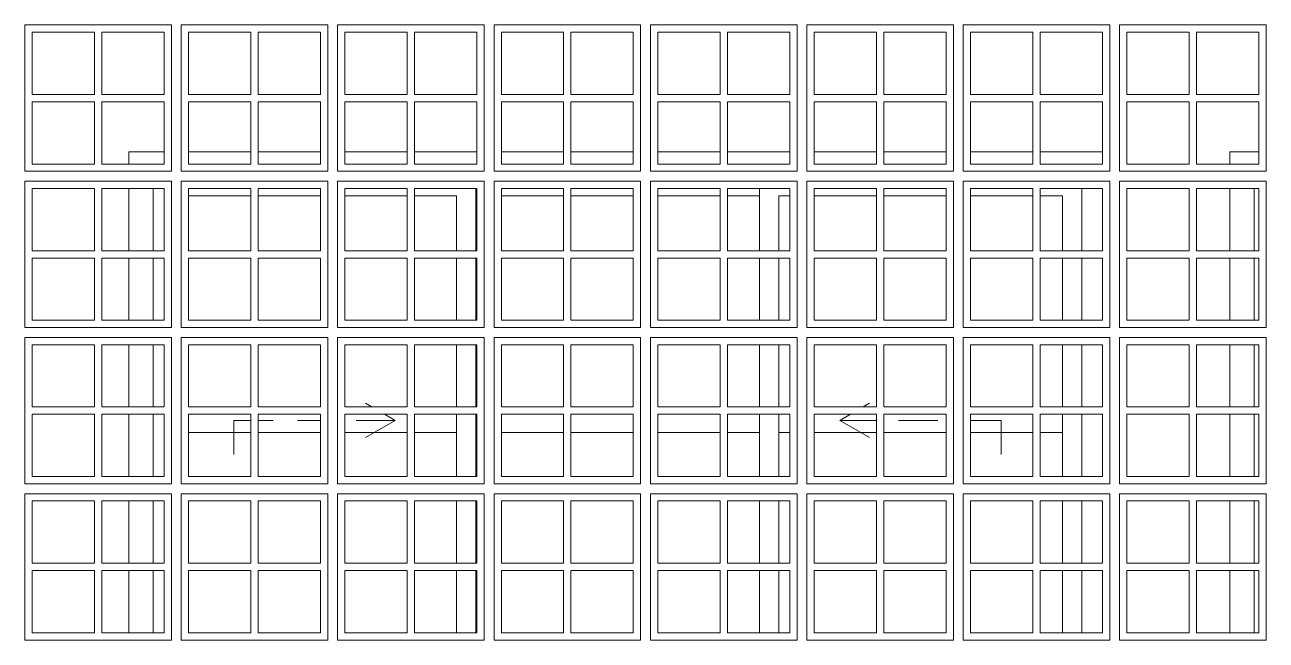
# Model space of a CAD drawing. Header units: metres. Extents: x -77 to 95, y 0 to 9.
# Drawn here: x -66.174 to -63.634, y 1.3 to 2.56 of the extents above; entities that cross this region are included whole.
import ezdxf

# ---------------------------------------------------------------- set-up
doc = ezdxf.new("R2010")
doc.units = ezdxf.units.M
doc.header["$MEASUREMENT"] = 0
doc.layers.add('Janelas Archicad_Caneta_No__241', color=7, linetype='Continuous', lineweight=13)
doc.layers.add('Janelas Archicad_Caneta_No__43', color=44, linetype='Continuous', lineweight=0)
doc.layers.add('Janelas Archicad_Caneta_No__9', color=7, linetype='Continuous', lineweight=5, true_color=0x020202)
doc.layers.add('Janelas Archicad_Caneta_No__97', color=7, linetype='Continuous', lineweight=5, true_color=0x6b6b6b)

msp = doc.modelspace()

# ---------------------------------------------------------------- linework, layer by layer
at = {"layer": 'Janelas Archicad_Caneta_No__241', "color": 7, "linetype": 'Continuous', "lineweight": 13}
for p, q in [((-65.9611, 2.275), (-65.9611, 2.3)), ((-65.9611, 2.3), (-65.889, 2.3)), ((-65.839, 2.3), (-65.7115, 2.3)), ((-65.6965, 2.3), (-65.569, 2.3)), ((-65.519, 2.3), (-65.3915, 2.3)), ((-65.3765, 2.3), (-65.249, 2.3)), ((-65.199, 2.3), (-65.0715, 2.3)), ((-65.0565, 2.3), (-64.929, 2.3)), ((-64.879, 2.3), (-64.7515, 2.3)), ((-64.7365, 2.3), (-64.609, 2.3)), ((-64.559, 2.3), (-64.4315, 2.3)), ((-64.4165, 2.3), (-64.289, 2.3)), ((-64.239, 2.3), (-64.1115, 2.3)), ((-64.0965, 2.3), (-63.969, 2.3)), ((-63.7085, 2.3), (-63.649, 2.3)), ((-63.7085, 2.275), (-63.7085, 2.3)), ((-65.9611, 2.0975), (-65.9611, 2.225)), ((-63.7085, 2.0975), (-63.7085, 2.225)), ((-65.9611, 1.955), (-65.9611, 2.0825)), ((-63.7085, 1.955), (-63.7085, 2.0825)), ((-63.7085, 1.7775), (-63.7085, 1.905)), ((-65.9611, 1.7775), (-65.9611, 1.905)), ((-65.9611, 1.635), (-65.9611, 1.7625)), ((-63.7085, 1.635), (-63.7085, 1.7625)), ((-65.9611, 1.4575), (-65.9611, 1.585)), ((-63.7085, 1.4575), (-63.7085, 1.585)), ((-65.9611, 1.315), (-65.9611, 1.4425)), ((-63.7085, 1.315), (-63.7085, 1.4425))]:
    msp.add_line(p, q, dxfattribs=at)
at = {"layer": 'Janelas Archicad_Caneta_No__43', "color": 44, "linetype": 'Continuous', "lineweight": 0}
for p, q in [((-65.874, 2.56), (-66.174, 2.56)), ((-66.174, 2.56), (-66.174, 2.26)), ((-66.159, 2.4175), (-66.159, 2.545)), ((-66.159, 2.545), (-66.0315, 2.545)), ((-66.0315, 2.545), (-66.0315, 2.4175)), ((-66.0165, 2.4175), (-66.0165, 2.545)), ((-66.0165, 2.545), (-65.889, 2.545)), ((-65.889, 2.545), (-65.889, 2.4175)), ((-65.874, 2.26), (-65.874, 2.56)), ((-65.554, 2.56), (-65.854, 2.56)), ((-65.854, 2.56), (-65.854, 2.26)), ((-65.839, 2.4175), (-65.839, 2.545)), ((-65.839, 2.545), (-65.7115, 2.545)), ((-65.7115, 2.545), (-65.7115, 2.4175)), ((-65.6965, 2.4175), (-65.6965, 2.545)), ((-65.6965, 2.545), (-65.569, 2.545)), ((-65.569, 2.545), (-65.569, 2.4175)), ((-65.554, 2.26), (-65.554, 2.56)), ((-65.234, 2.56), (-65.534, 2.56)), ((-65.534, 2.56), (-65.534, 2.26)), ((-65.519, 2.4175), (-65.519, 2.545)), ((-65.519, 2.545), (-65.3915, 2.545)), ((-65.3915, 2.545), (-65.3915, 2.4175)), ((-65.3765, 2.4175), (-65.3765, 2.545)), ((-65.3765, 2.545), (-65.249, 2.545)), ((-65.249, 2.545), (-65.249, 2.4175)), ((-65.234, 2.26), (-65.234, 2.56)), ((-64.914, 2.56), (-65.214, 2.56)), ((-65.214, 2.56), (-65.214, 2.26)), ((-65.199, 2.4175), (-65.199, 2.545)), ((-65.199, 2.545), (-65.0715, 2.545)), ((-65.0715, 2.545), (-65.0715, 2.4175)), ((-65.0565, 2.4175), (-65.0565, 2.545)), ((-65.0565, 2.545), (-64.929, 2.545)), ((-64.929, 2.545), (-64.929, 2.4175)), ((-64.914, 2.26), (-64.914, 2.56)), ((-64.594, 2.56), (-64.894, 2.56)), ((-64.894, 2.56), (-64.894, 2.26)), ((-64.879, 2.4175), (-64.879, 2.545)), ((-64.879, 2.545), (-64.7515, 2.545)), ((-64.7515, 2.545), (-64.7515, 2.4175)), ((-64.7365, 2.4175), (-64.7365, 2.545)), ((-64.7365, 2.545), (-64.609, 2.545)), ((-64.609, 2.545), (-64.609, 2.4175)), ((-64.594, 2.26), (-64.594, 2.56)), ((-64.274, 2.56), (-64.574, 2.56)), ((-64.574, 2.56), (-64.574, 2.26)), ((-64.559, 2.4175), (-64.559, 2.545)), ((-64.559, 2.545), (-64.4315, 2.545)), ((-64.4315, 2.545), (-64.4315, 2.4175)), ((-64.4165, 2.4175), (-64.4165, 2.545)), ((-64.4165, 2.545), (-64.289, 2.545)), ((-64.289, 2.545), (-64.289, 2.4175)), ((-64.274, 2.26), (-64.274, 2.56)), ((-63.954, 2.56), (-64.254, 2.56)), ((-64.254, 2.56), (-64.254, 2.26)), ((-64.239, 2.4175), (-64.239, 2.545)), ((-64.239, 2.545), (-64.1115, 2.545)), ((-64.1115, 2.545), (-64.1115, 2.4175)), ((-64.0965, 2.4175), (-64.0965, 2.545)), ((-64.0965, 2.545), (-63.969, 2.545)), ((-63.969, 2.545), (-63.969, 2.4175)), ((-63.954, 2.26), (-63.954, 2.56)), ((-63.634, 2.56), (-63.934, 2.56)), ((-63.934, 2.56), (-63.934, 2.26)), ((-63.919, 2.4175), (-63.919, 2.545)), ((-63.919, 2.545), (-63.7915, 2.545)), ((-63.7915, 2.545), (-63.7915, 2.4175)), ((-63.7765, 2.4175), (-63.7765, 2.545)), ((-63.7765, 2.545), (-63.649, 2.545)), ((-63.649, 2.545), (-63.649, 2.4175)), ((-63.634, 2.26), (-63.634, 2.56)), ((-66.0315, 2.4175), (-66.159, 2.4175)), ((-65.889, 2.4175), (-66.0165, 2.4175)), ((-65.7115, 2.4175), (-65.839, 2.4175)), ((-65.569, 2.4175), (-65.6965, 2.4175)), ((-65.3915, 2.4175), (-65.519, 2.4175)), ((-65.249, 2.4175), (-65.3765, 2.4175)), ((-65.0715, 2.4175), (-65.199, 2.4175)), ((-64.929, 2.4175), (-65.0565, 2.4175)), ((-64.7515, 2.4175), (-64.879, 2.4175)), ((-64.609, 2.4175), (-64.7365, 2.4175)), ((-64.4315, 2.4175), (-64.559, 2.4175)), ((-64.289, 2.4175), (-64.4165, 2.4175)), ((-64.1115, 2.4175), (-64.239, 2.4175)), ((-63.969, 2.4175), (-64.0965, 2.4175)), ((-63.7915, 2.4175), (-63.919, 2.4175)), ((-63.649, 2.4175), (-63.7765, 2.4175)), ((-66.159, 2.275), (-66.159, 2.4025)), ((-66.159, 2.4025), (-66.0315, 2.4025)), ((-66.0315, 2.4025), (-66.0315, 2.275)), ((-66.0165, 2.275), (-66.0165, 2.4025)), ((-66.0165, 2.4025), (-65.889, 2.4025)), ((-65.889, 2.4025), (-65.889, 2.275)), ((-65.839, 2.275), (-65.839, 2.4025)), ((-65.839, 2.4025), (-65.7115, 2.4025)), ((-65.7115, 2.4025), (-65.7115, 2.275)), ((-65.6965, 2.275), (-65.6965, 2.4025)), ((-65.6965, 2.4025), (-65.569, 2.4025)), ((-65.569, 2.4025), (-65.569, 2.275)), ((-65.519, 2.275), (-65.519, 2.4025)), ((-65.519, 2.4025), (-65.3915, 2.4025)), ((-65.3915, 2.4025), (-65.3915, 2.275)), ((-65.3765, 2.275), (-65.3765, 2.4025)), ((-65.3765, 2.4025), (-65.249, 2.4025)), ((-65.249, 2.4025), (-65.249, 2.275)), ((-65.199, 2.275), (-65.199, 2.4025)), ((-65.199, 2.4025), (-65.0715, 2.4025)), ((-65.0715, 2.4025), (-65.0715, 2.275)), ((-65.0565, 2.275), (-65.0565, 2.4025)), ((-65.0565, 2.4025), (-64.929, 2.4025)), ((-64.929, 2.4025), (-64.929, 2.275)), ((-64.879, 2.275), (-64.879, 2.4025)), ((-64.879, 2.4025), (-64.7515, 2.4025)), ((-64.7515, 2.4025), (-64.7515, 2.275)), ((-64.7365, 2.275), (-64.7365, 2.4025)), ((-64.7365, 2.4025), (-64.609, 2.4025)), ((-64.609, 2.4025), (-64.609, 2.275)), ((-64.559, 2.275), (-64.559, 2.4025)), ((-64.559, 2.4025), (-64.4315, 2.4025)), ((-64.4315, 2.4025), (-64.4315, 2.275)), ((-64.4165, 2.275), (-64.4165, 2.4025)), ((-64.4165, 2.4025), (-64.289, 2.4025)), ((-64.289, 2.4025), (-64.289, 2.275)), ((-64.239, 2.275), (-64.239, 2.4025)), ((-64.239, 2.4025), (-64.1115, 2.4025)), ((-64.1115, 2.4025), (-64.1115, 2.275)), ((-64.0965, 2.275), (-64.0965, 2.4025)), ((-64.0965, 2.4025), (-63.969, 2.4025)), ((-63.969, 2.4025), (-63.969, 2.275)), ((-63.919, 2.275), (-63.919, 2.4025)), ((-63.919, 2.4025), (-63.7915, 2.4025)), ((-63.7915, 2.4025), (-63.7915, 2.275)), ((-63.7765, 2.275), (-63.7765, 2.4025)), ((-63.7765, 2.4025), (-63.649, 2.4025)), ((-63.649, 2.4025), (-63.649, 2.275)), ((-66.0315, 2.275), (-66.159, 2.275)), ((-65.889, 2.275), (-66.0165, 2.275)), ((-65.7115, 2.275), (-65.839, 2.275)), ((-65.569, 2.275), (-65.6965, 2.275)), ((-65.3915, 2.275), (-65.519, 2.275)), ((-65.249, 2.275), (-65.3765, 2.275)), ((-65.0715, 2.275), (-65.199, 2.275)), ((-64.929, 2.275), (-65.0565, 2.275)), ((-64.7515, 2.275), (-64.879, 2.275)), ((-64.609, 2.275), (-64.7365, 2.275)), ((-64.4315, 2.275), (-64.559, 2.275)), ((-64.289, 2.275), (-64.4165, 2.275)), ((-64.1115, 2.275), (-64.239, 2.275)), ((-63.969, 2.275), (-64.0965, 2.275)), ((-63.7915, 2.275), (-63.919, 2.275)), ((-63.649, 2.275), (-63.7765, 2.275)), ((-66.174, 2.26), (-65.874, 2.26)), ((-65.874, 2.24), (-66.174, 2.24)), ((-66.174, 2.24), (-66.174, 1.94)), ((-65.874, 1.94), (-65.874, 2.24)), ((-65.854, 2.26), (-65.554, 2.26)), ((-65.554, 2.24), (-65.854, 2.24)), ((-65.854, 2.24), (-65.854, 1.94)), ((-65.554, 1.94), (-65.554, 2.24)), ((-65.534, 2.26), (-65.234, 2.26)), ((-65.234, 2.24), (-65.534, 2.24)), ((-65.534, 2.24), (-65.534, 1.94)), ((-65.234, 1.94), (-65.234, 2.24)), ((-65.214, 2.26), (-64.914, 2.26)), ((-64.914, 2.24), (-65.214, 2.24)), ((-65.214, 2.24), (-65.214, 1.94)), ((-64.914, 1.94), (-64.914, 2.24)), ((-64.894, 2.26), (-64.594, 2.26)), ((-64.594, 2.24), (-64.894, 2.24)), ((-64.894, 2.24), (-64.894, 1.94)), ((-64.594, 1.94), (-64.594, 2.24)), ((-64.574, 2.26), (-64.274, 2.26)), ((-64.274, 2.24), (-64.574, 2.24)), ((-64.574, 2.24), (-64.574, 1.94)), ((-64.274, 1.94), (-64.274, 2.24)), ((-64.254, 2.26), (-63.954, 2.26)), ((-63.954, 2.24), (-64.254, 2.24)), ((-64.254, 2.24), (-64.254, 1.94)), ((-63.954, 1.94), (-63.954, 2.24)), ((-63.934, 2.26), (-63.634, 2.26)), ((-63.634, 2.24), (-63.934, 2.24)), ((-63.934, 2.24), (-63.934, 1.94)), ((-63.634, 1.94), (-63.634, 2.24)), ((-66.159, 2.0975), (-66.159, 2.225)), ((-66.159, 2.225), (-66.0315, 2.225)), ((-66.0315, 2.225), (-66.0315, 2.0975)), ((-66.0165, 2.0975), (-66.0165, 2.225)), ((-66.0165, 2.225), (-65.889, 2.225)), ((-65.889, 2.225), (-65.889, 2.0975)), ((-65.839, 2.0975), (-65.839, 2.225)), ((-65.839, 2.225), (-65.7115, 2.225)), ((-65.7115, 2.225), (-65.7115, 2.0975)), ((-65.6965, 2.0975), (-65.6965, 2.225)), ((-65.6965, 2.225), (-65.569, 2.225)), ((-65.569, 2.225), (-65.569, 2.0975)), ((-65.519, 2.0975), (-65.519, 2.225)), ((-65.519, 2.225), (-65.3915, 2.225)), ((-65.3915, 2.225), (-65.3915, 2.0975)), ((-65.3765, 2.0975), (-65.3765, 2.225)), ((-65.3765, 2.225), (-65.249, 2.225)), ((-65.249, 2.225), (-65.249, 2.0975)), ((-65.199, 2.0975), (-65.199, 2.225)), ((-65.199, 2.225), (-65.0715, 2.225)), ((-65.0715, 2.225), (-65.0715, 2.0975)), ((-65.0565, 2.0975), (-65.0565, 2.225)), ((-65.0565, 2.225), (-64.929, 2.225)), ((-64.929, 2.225), (-64.929, 2.0975)), ((-64.879, 2.0975), (-64.879, 2.225)), ((-64.879, 2.225), (-64.7515, 2.225)), ((-64.7515, 2.225), (-64.7515, 2.0975)), ((-64.7365, 2.0975), (-64.7365, 2.225)), ((-64.7365, 2.225), (-64.609, 2.225)), ((-64.609, 2.225), (-64.609, 2.0975)), ((-64.559, 2.0975), (-64.559, 2.225)), ((-64.559, 2.225), (-64.4315, 2.225)), ((-64.4315, 2.225), (-64.4315, 2.0975)), ((-64.4165, 2.0975), (-64.4165, 2.225)), ((-64.4165, 2.225), (-64.289, 2.225)), ((-64.289, 2.225), (-64.289, 2.0975)), ((-64.239, 2.0975), (-64.239, 2.225)), ((-64.239, 2.225), (-64.1115, 2.225)), ((-64.1115, 2.225), (-64.1115, 2.0975)), ((-64.0965, 2.0975), (-64.0965, 2.225)), ((-64.0965, 2.225), (-63.969, 2.225)), ((-63.969, 2.225), (-63.969, 2.0975)), ((-63.919, 2.0975), (-63.919, 2.225)), ((-63.919, 2.225), (-63.7915, 2.225)), ((-63.7915, 2.225), (-63.7915, 2.0975)), ((-63.7765, 2.0975), (-63.7765, 2.225)), ((-63.7765, 2.225), (-63.649, 2.225)), ((-63.649, 2.225), (-63.649, 2.0975)), ((-66.0315, 2.0975), (-66.159, 2.0975)), ((-65.889, 2.0975), (-66.0165, 2.0975)), ((-65.7115, 2.0975), (-65.839, 2.0975)), ((-65.569, 2.0975), (-65.6965, 2.0975)), ((-65.3915, 2.0975), (-65.519, 2.0975)), ((-65.249, 2.0975), (-65.3765, 2.0975)), ((-65.0715, 2.0975), (-65.199, 2.0975)), ((-64.929, 2.0975), (-65.0565, 2.0975)), ((-64.7515, 2.0975), (-64.879, 2.0975)), ((-64.609, 2.0975), (-64.7365, 2.0975)), ((-64.4315, 2.0975), (-64.559, 2.0975)), ((-64.289, 2.0975), (-64.4165, 2.0975)), ((-64.1115, 2.0975), (-64.239, 2.0975)), ((-63.969, 2.0975), (-64.0965, 2.0975)), ((-63.7915, 2.0975), (-63.919, 2.0975)), ((-63.649, 2.0975), (-63.7765, 2.0975)), ((-66.159, 1.955), (-66.159, 2.0825)), ((-66.159, 2.0825), (-66.0315, 2.0825)), ((-66.0315, 2.0825), (-66.0315, 1.955)), ((-66.0165, 1.955), (-66.0165, 2.0825)), ((-66.0165, 2.0825), (-65.889, 2.0825)), ((-65.889, 2.0825), (-65.889, 1.955)), ((-65.839, 1.955), (-65.839, 2.0825)), ((-65.839, 2.0825), (-65.7115, 2.0825)), ((-65.7115, 2.0825), (-65.7115, 1.955)), ((-65.6965, 1.955), (-65.6965, 2.0825)), ((-65.6965, 2.0825), (-65.569, 2.0825)), ((-65.569, 2.0825), (-65.569, 1.955)), ((-65.519, 1.955), (-65.519, 2.0825)), ((-65.519, 2.0825), (-65.3915, 2.0825)), ((-65.3915, 2.0825), (-65.3915, 1.955)), ((-65.3765, 1.955), (-65.3765, 2.0825)), ((-65.3765, 2.0825), (-65.249, 2.0825)), ((-65.249, 2.0825), (-65.249, 1.955)), ((-65.199, 1.955), (-65.199, 2.0825)), ((-65.199, 2.0825), (-65.0715, 2.0825)), ((-65.0715, 2.0825), (-65.0715, 1.955)), ((-65.0565, 1.955), (-65.0565, 2.0825)), ((-65.0565, 2.0825), (-64.929, 2.0825)), ((-64.929, 2.0825), (-64.929, 1.955)), ((-64.879, 1.955), (-64.879, 2.0825)), ((-64.879, 2.0825), (-64.7515, 2.0825)), ((-64.7515, 2.0825), (-64.7515, 1.955)), ((-64.7365, 1.955), (-64.7365, 2.0825)), ((-64.7365, 2.0825), (-64.609, 2.0825)), ((-64.609, 2.0825), (-64.609, 1.955)), ((-64.559, 1.955), (-64.559, 2.0825)), ((-64.559, 2.0825), (-64.4315, 2.0825)), ((-64.4315, 2.0825), (-64.4315, 1.955)), ((-64.4165, 1.955), (-64.4165, 2.0825)), ((-64.4165, 2.0825), (-64.289, 2.0825)), ((-64.289, 2.0825), (-64.289, 1.955)), ((-64.239, 1.955), (-64.239, 2.0825)), ((-64.239, 2.0825), (-64.1115, 2.0825)), ((-64.1115, 2.0825), (-64.1115, 1.955)), ((-64.0965, 1.955), (-64.0965, 2.0825)), ((-64.0965, 2.0825), (-63.969, 2.0825)), ((-63.969, 2.0825), (-63.969, 1.955)), ((-63.919, 1.955), (-63.919, 2.0825)), ((-63.919, 2.0825), (-63.7915, 2.0825)), ((-63.7915, 2.0825), (-63.7915, 1.955)), ((-63.7765, 1.955), (-63.7765, 2.0825)), ((-63.7765, 2.0825), (-63.649, 2.0825)), ((-63.649, 2.0825), (-63.649, 1.955)), ((-66.174, 1.94), (-65.874, 1.94)), ((-66.0315, 1.955), (-66.159, 1.955)), ((-65.889, 1.955), (-66.0165, 1.955)), ((-65.854, 1.94), (-65.554, 1.94)), ((-65.7115, 1.955), (-65.839, 1.955)), ((-65.569, 1.955), (-65.6965, 1.955)), ((-65.534, 1.94), (-65.234, 1.94)), ((-65.3915, 1.955), (-65.519, 1.955)), ((-65.249, 1.955), (-65.3765, 1.955)), ((-65.214, 1.94), (-64.914, 1.94)), ((-65.0715, 1.955), (-65.199, 1.955)), ((-64.929, 1.955), (-65.0565, 1.955)), ((-64.894, 1.94), (-64.594, 1.94)), ((-64.7515, 1.955), (-64.879, 1.955)), ((-64.609, 1.955), (-64.7365, 1.955)), ((-64.574, 1.94), (-64.274, 1.94)), ((-64.4315, 1.955), (-64.559, 1.955)), ((-64.289, 1.955), (-64.4165, 1.955)), ((-64.254, 1.94), (-63.954, 1.94)), ((-64.1115, 1.955), (-64.239, 1.955)), ((-63.969, 1.955), (-64.0965, 1.955)), ((-63.934, 1.94), (-63.634, 1.94)), ((-63.7915, 1.955), (-63.919, 1.955)), ((-63.649, 1.955), (-63.7765, 1.955)), ((-65.874, 1.92), (-66.174, 1.92)), ((-66.174, 1.92), (-66.174, 1.62)), ((-66.159, 1.7775), (-66.159, 1.905)), ((-66.159, 1.905), (-66.0315, 1.905)), ((-66.0315, 1.905), (-66.0315, 1.7775)), ((-66.0165, 1.7775), (-66.0165, 1.905)), ((-66.0165, 1.905), (-65.889, 1.905)), ((-65.889, 1.905), (-65.889, 1.7775)), ((-65.874, 1.62), (-65.874, 1.92)), ((-65.554, 1.92), (-65.854, 1.92)), ((-65.854, 1.92), (-65.854, 1.62)), ((-65.839, 1.7775), (-65.839, 1.905)), ((-65.839, 1.905), (-65.7115, 1.905)), ((-65.7115, 1.905), (-65.7115, 1.7775)), ((-65.6965, 1.7775), (-65.6965, 1.905)), ((-65.6965, 1.905), (-65.569, 1.905)), ((-65.569, 1.905), (-65.569, 1.7775)), ((-65.554, 1.62), (-65.554, 1.92)), ((-65.234, 1.92), (-65.534, 1.92)), ((-65.534, 1.92), (-65.534, 1.62)), ((-65.519, 1.7775), (-65.519, 1.905)), ((-65.519, 1.905), (-65.3915, 1.905)), ((-65.3915, 1.905), (-65.3915, 1.7775)), ((-65.3765, 1.7775), (-65.3765, 1.905)), ((-65.3765, 1.905), (-65.249, 1.905)), ((-65.249, 1.905), (-65.249, 1.7775)), ((-65.234, 1.62), (-65.234, 1.92)), ((-64.914, 1.92), (-65.214, 1.92)), ((-65.214, 1.92), (-65.214, 1.62)), ((-65.199, 1.7775), (-65.199, 1.905)), ((-65.199, 1.905), (-65.0715, 1.905)), ((-65.0715, 1.905), (-65.0715, 1.7775)), ((-65.0565, 1.7775), (-65.0565, 1.905)), ((-65.0565, 1.905), (-64.929, 1.905)), ((-64.929, 1.905), (-64.929, 1.7775)), ((-64.914, 1.62), (-64.914, 1.92)), ((-64.594, 1.92), (-64.894, 1.92)), ((-64.894, 1.92), (-64.894, 1.62)), ((-64.879, 1.7775), (-64.879, 1.905)), ((-64.879, 1.905), (-64.7515, 1.905)), ((-64.7515, 1.905), (-64.7515, 1.7775)), ((-64.7365, 1.7775), (-64.7365, 1.905)), ((-64.7365, 1.905), (-64.609, 1.905)), ((-64.609, 1.905), (-64.609, 1.7775)), ((-64.594, 1.62), (-64.594, 1.92)), ((-64.274, 1.92), (-64.574, 1.92)), ((-64.574, 1.92), (-64.574, 1.62)), ((-64.559, 1.7775), (-64.559, 1.905)), ((-64.559, 1.905), (-64.4315, 1.905)), ((-64.4315, 1.905), (-64.4315, 1.7775)), ((-64.4165, 1.7775), (-64.4165, 1.905)), ((-64.4165, 1.905), (-64.289, 1.905)), ((-64.289, 1.905), (-64.289, 1.7775)), ((-64.274, 1.62), (-64.274, 1.92)), ((-63.954, 1.92), (-64.254, 1.92)), ((-64.254, 1.92), (-64.254, 1.62)), ((-64.239, 1.7775), (-64.239, 1.905)), ((-64.239, 1.905), (-64.1115, 1.905)), ((-64.1115, 1.905), (-64.1115, 1.7775)), ((-64.0965, 1.7775), (-64.0965, 1.905)), ((-64.0965, 1.905), (-63.969, 1.905)), ((-63.969, 1.905), (-63.969, 1.7775)), ((-63.954, 1.62), (-63.954, 1.92)), ((-63.634, 1.92), (-63.934, 1.92)), ((-63.934, 1.92), (-63.934, 1.62)), ((-63.919, 1.7775), (-63.919, 1.905)), ((-63.919, 1.905), (-63.7915, 1.905)), ((-63.7915, 1.905), (-63.7915, 1.7775)), ((-63.7765, 1.7775), (-63.7765, 1.905)), ((-63.7765, 1.905), (-63.649, 1.905)), ((-63.649, 1.905), (-63.649, 1.7775)), ((-63.634, 1.62), (-63.634, 1.92)), ((-66.0315, 1.7775), (-66.159, 1.7775)), ((-66.159, 1.635), (-66.159, 1.7625)), ((-66.159, 1.7625), (-66.0315, 1.7625)), ((-66.0315, 1.7625), (-66.0315, 1.635)), ((-65.889, 1.7775), (-66.0165, 1.7775)), ((-66.0165, 1.635), (-66.0165, 1.7625)), ((-66.0165, 1.7625), (-65.889, 1.7625)), ((-65.889, 1.7625), (-65.889, 1.635)), ((-65.7115, 1.7775), (-65.839, 1.7775)), ((-65.839, 1.635), (-65.839, 1.7625)), ((-65.839, 1.7625), (-65.7115, 1.7625)), ((-65.7115, 1.7625), (-65.7115, 1.635)), ((-65.569, 1.7775), (-65.6965, 1.7775)), ((-65.6965, 1.635), (-65.6965, 1.7625)), ((-65.6965, 1.7625), (-65.569, 1.7625)), ((-65.569, 1.7625), (-65.569, 1.635)), ((-65.3915, 1.7775), (-65.519, 1.7775)), ((-65.519, 1.635), (-65.519, 1.7625)), ((-65.519, 1.7625), (-65.3915, 1.7625)), ((-65.3915, 1.7625), (-65.3915, 1.635)), ((-65.249, 1.7775), (-65.3765, 1.7775)), ((-65.3765, 1.635), (-65.3765, 1.7625)), ((-65.3765, 1.7625), (-65.249, 1.7625)), ((-65.249, 1.7625), (-65.249, 1.635)), ((-65.0715, 1.7775), (-65.199, 1.7775)), ((-65.199, 1.635), (-65.199, 1.7625)), ((-65.199, 1.7625), (-65.0715, 1.7625)), ((-65.0715, 1.7625), (-65.0715, 1.635)), ((-64.929, 1.7775), (-65.0565, 1.7775)), ((-65.0565, 1.635), (-65.0565, 1.7625)), ((-65.0565, 1.7625), (-64.929, 1.7625)), ((-64.929, 1.7625), (-64.929, 1.635)), ((-64.7515, 1.7775), (-64.879, 1.7775)), ((-64.879, 1.635), (-64.879, 1.7625)), ((-64.879, 1.7625), (-64.7515, 1.7625)), ((-64.7515, 1.7625), (-64.7515, 1.635)), ((-64.609, 1.7775), (-64.7365, 1.7775)), ((-64.7365, 1.635), (-64.7365, 1.7625)), ((-64.7365, 1.7625), (-64.609, 1.7625)), ((-64.609, 1.7625), (-64.609, 1.635)), ((-64.4315, 1.7775), (-64.559, 1.7775)), ((-64.559, 1.635), (-64.559, 1.7625)), ((-64.559, 1.7625), (-64.4315, 1.7625)), ((-64.4315, 1.7625), (-64.4315, 1.635)), ((-64.289, 1.7775), (-64.4165, 1.7775)), ((-64.4165, 1.635), (-64.4165, 1.7625)), ((-64.4165, 1.7625), (-64.289, 1.7625)), ((-64.289, 1.7625), (-64.289, 1.635)), ((-64.1115, 1.7775), (-64.239, 1.7775)), ((-64.239, 1.635), (-64.239, 1.7625)), ((-64.239, 1.7625), (-64.1115, 1.7625)), ((-64.1115, 1.7625), (-64.1115, 1.635)), ((-63.969, 1.7775), (-64.0965, 1.7775)), ((-64.0965, 1.635), (-64.0965, 1.7625)), ((-64.0965, 1.7625), (-63.969, 1.7625)), ((-63.969, 1.7625), (-63.969, 1.635)), ((-63.7915, 1.7775), (-63.919, 1.7775)), ((-63.919, 1.635), (-63.919, 1.7625)), ((-63.919, 1.7625), (-63.7915, 1.7625)), ((-63.7915, 1.7625), (-63.7915, 1.635)), ((-63.649, 1.7775), (-63.7765, 1.7775)), ((-63.7765, 1.635), (-63.7765, 1.7625)), ((-63.7765, 1.7625), (-63.649, 1.7625)), ((-63.649, 1.7625), (-63.649, 1.635)), ((-66.0315, 1.635), (-66.159, 1.635)), ((-65.889, 1.635), (-66.0165, 1.635)), ((-65.7115, 1.635), (-65.839, 1.635)), ((-65.569, 1.635), (-65.6965, 1.635)), ((-65.3915, 1.635), (-65.519, 1.635)), ((-65.249, 1.635), (-65.3765, 1.635)), ((-65.0715, 1.635), (-65.199, 1.635)), ((-64.929, 1.635), (-65.0565, 1.635)), ((-64.7515, 1.635), (-64.879, 1.635)), ((-64.609, 1.635), (-64.7365, 1.635)), ((-64.4315, 1.635), (-64.559, 1.635)), ((-64.289, 1.635), (-64.4165, 1.635)), ((-64.1115, 1.635), (-64.239, 1.635)), ((-63.969, 1.635), (-64.0965, 1.635)), ((-63.7915, 1.635), (-63.919, 1.635)), ((-63.649, 1.635), (-63.7765, 1.635)), ((-66.174, 1.62), (-65.874, 1.62)), ((-65.854, 1.62), (-65.554, 1.62)), ((-65.534, 1.62), (-65.234, 1.62)), ((-65.214, 1.62), (-64.914, 1.62)), ((-64.894, 1.62), (-64.594, 1.62)), ((-64.574, 1.62), (-64.274, 1.62)), ((-64.254, 1.62), (-63.954, 1.62)), ((-63.934, 1.62), (-63.634, 1.62)), ((-65.874, 1.6), (-66.174, 1.6)), ((-66.174, 1.6), (-66.174, 1.3)), ((-66.159, 1.4575), (-66.159, 1.585)), ((-66.159, 1.585), (-66.0315, 1.585)), ((-66.0315, 1.585), (-66.0315, 1.4575)), ((-66.0165, 1.4575), (-66.0165, 1.585)), ((-66.0165, 1.585), (-65.889, 1.585)), ((-65.889, 1.585), (-65.889, 1.4575)), ((-65.874, 1.3), (-65.874, 1.6)), ((-65.554, 1.6), (-65.854, 1.6)), ((-65.854, 1.6), (-65.854, 1.3)), ((-65.839, 1.4575), (-65.839, 1.585)), ((-65.839, 1.585), (-65.7115, 1.585)), ((-65.7115, 1.585), (-65.7115, 1.4575)), ((-65.6965, 1.4575), (-65.6965, 1.585)), ((-65.6965, 1.585), (-65.569, 1.585)), ((-65.569, 1.585), (-65.569, 1.4575)), ((-65.554, 1.3), (-65.554, 1.6)), ((-65.234, 1.6), (-65.534, 1.6)), ((-65.534, 1.6), (-65.534, 1.3)), ((-65.519, 1.4575), (-65.519, 1.585)), ((-65.519, 1.585), (-65.3915, 1.585)), ((-65.3915, 1.585), (-65.3915, 1.4575)), ((-65.3765, 1.4575), (-65.3765, 1.585)), ((-65.3765, 1.585), (-65.249, 1.585)), ((-65.249, 1.585), (-65.249, 1.4575)), ((-65.234, 1.3), (-65.234, 1.6)), ((-64.914, 1.6), (-65.214, 1.6)), ((-65.214, 1.6), (-65.214, 1.3)), ((-65.199, 1.4575), (-65.199, 1.585)), ((-65.199, 1.585), (-65.0715, 1.585)), ((-65.0715, 1.585), (-65.0715, 1.4575)), ((-65.0565, 1.4575), (-65.0565, 1.585)), ((-65.0565, 1.585), (-64.929, 1.585)), ((-64.929, 1.585), (-64.929, 1.4575)), ((-64.914, 1.3), (-64.914, 1.6)), ((-64.594, 1.6), (-64.894, 1.6)), ((-64.894, 1.6), (-64.894, 1.3)), ((-64.879, 1.4575), (-64.879, 1.585)), ((-64.879, 1.585), (-64.7515, 1.585)), ((-64.7515, 1.585), (-64.7515, 1.4575)), ((-64.7365, 1.4575), (-64.7365, 1.585)), ((-64.7365, 1.585), (-64.609, 1.585)), ((-64.609, 1.585), (-64.609, 1.4575)), ((-64.594, 1.3), (-64.594, 1.6)), ((-64.274, 1.6), (-64.574, 1.6)), ((-64.574, 1.6), (-64.574, 1.3)), ((-64.559, 1.4575), (-64.559, 1.585)), ((-64.559, 1.585), (-64.4315, 1.585)), ((-64.4315, 1.585), (-64.4315, 1.4575)), ((-64.4165, 1.4575), (-64.4165, 1.585)), ((-64.4165, 1.585), (-64.289, 1.585)), ((-64.289, 1.585), (-64.289, 1.4575)), ((-64.274, 1.3), (-64.274, 1.6)), ((-63.954, 1.6), (-64.254, 1.6)), ((-64.254, 1.6), (-64.254, 1.3)), ((-64.239, 1.4575), (-64.239, 1.585)), ((-64.239, 1.585), (-64.1115, 1.585)), ((-64.1115, 1.585), (-64.1115, 1.4575)), ((-64.0965, 1.4575), (-64.0965, 1.585)), ((-64.0965, 1.585), (-63.969, 1.585)), ((-63.969, 1.585), (-63.969, 1.4575)), ((-63.954, 1.3), (-63.954, 1.6)), ((-63.634, 1.6), (-63.934, 1.6)), ((-63.934, 1.6), (-63.934, 1.3)), ((-63.919, 1.4575), (-63.919, 1.585)), ((-63.919, 1.585), (-63.7915, 1.585)), ((-63.7915, 1.585), (-63.7915, 1.4575)), ((-63.7765, 1.4575), (-63.7765, 1.585)), ((-63.7765, 1.585), (-63.649, 1.585)), ((-63.649, 1.585), (-63.649, 1.4575)), ((-63.634, 1.3), (-63.634, 1.6)), ((-66.0315, 1.4575), (-66.159, 1.4575)), ((-65.889, 1.4575), (-66.0165, 1.4575)), ((-65.7115, 1.4575), (-65.839, 1.4575)), ((-65.569, 1.4575), (-65.6965, 1.4575)), ((-65.3915, 1.4575), (-65.519, 1.4575)), ((-65.249, 1.4575), (-65.3765, 1.4575)), ((-65.0715, 1.4575), (-65.199, 1.4575)), ((-64.929, 1.4575), (-65.0565, 1.4575)), ((-64.7515, 1.4575), (-64.879, 1.4575)), ((-64.609, 1.4575), (-64.7365, 1.4575)), ((-64.4315, 1.4575), (-64.559, 1.4575)), ((-64.289, 1.4575), (-64.4165, 1.4575)), ((-64.1115, 1.4575), (-64.239, 1.4575)), ((-63.969, 1.4575), (-64.0965, 1.4575)), ((-63.7915, 1.4575), (-63.919, 1.4575)), ((-63.649, 1.4575), (-63.7765, 1.4575)), ((-66.159, 1.315), (-66.159, 1.4425)), ((-66.159, 1.4425), (-66.0315, 1.4425)), ((-66.0315, 1.4425), (-66.0315, 1.315)), ((-66.0165, 1.315), (-66.0165, 1.4425)), ((-66.0165, 1.4425), (-65.889, 1.4425)), ((-65.889, 1.4425), (-65.889, 1.315)), ((-65.839, 1.315), (-65.839, 1.4425)), ((-65.839, 1.4425), (-65.7115, 1.4425)), ((-65.7115, 1.4425), (-65.7115, 1.315)), ((-65.6965, 1.315), (-65.6965, 1.4425)), ((-65.6965, 1.4425), (-65.569, 1.4425)), ((-65.569, 1.4425), (-65.569, 1.315)), ((-65.519, 1.315), (-65.519, 1.4425)), ((-65.519, 1.4425), (-65.3915, 1.4425)), ((-65.3915, 1.4425), (-65.3915, 1.315)), ((-65.3765, 1.315), (-65.3765, 1.4425)), ((-65.3765, 1.4425), (-65.249, 1.4425)), ((-65.249, 1.4425), (-65.249, 1.315)), ((-65.199, 1.315), (-65.199, 1.4425)), ((-65.199, 1.4425), (-65.0715, 1.4425)), ((-65.0715, 1.4425), (-65.0715, 1.315)), ((-65.0565, 1.315), (-65.0565, 1.4425)), ((-65.0565, 1.4425), (-64.929, 1.4425)), ((-64.929, 1.4425), (-64.929, 1.315)), ((-64.879, 1.315), (-64.879, 1.4425)), ((-64.879, 1.4425), (-64.7515, 1.4425)), ((-64.7515, 1.4425), (-64.7515, 1.315)), ((-64.7365, 1.315), (-64.7365, 1.4425)), ((-64.7365, 1.4425), (-64.609, 1.4425)), ((-64.609, 1.4425), (-64.609, 1.315)), ((-64.559, 1.315), (-64.559, 1.4425)), ((-64.559, 1.4425), (-64.4315, 1.4425)), ((-64.4315, 1.4425), (-64.4315, 1.315)), ((-64.4165, 1.315), (-64.4165, 1.4425)), ((-64.4165, 1.4425), (-64.289, 1.4425)), ((-64.289, 1.4425), (-64.289, 1.315)), ((-64.239, 1.315), (-64.239, 1.4425)), ((-64.239, 1.4425), (-64.1115, 1.4425)), ((-64.1115, 1.4425), (-64.1115, 1.315)), ((-64.0965, 1.315), (-64.0965, 1.4425)), ((-64.0965, 1.4425), (-63.969, 1.4425)), ((-63.969, 1.4425), (-63.969, 1.315)), ((-63.919, 1.315), (-63.919, 1.4425)), ((-63.919, 1.4425), (-63.7915, 1.4425)), ((-63.7915, 1.4425), (-63.7915, 1.315)), ((-63.7765, 1.315), (-63.7765, 1.4425)), ((-63.7765, 1.4425), (-63.649, 1.4425)), ((-63.649, 1.4425), (-63.649, 1.315)), ((-66.174, 1.3), (-65.874, 1.3)), ((-66.0315, 1.315), (-66.159, 1.315)), ((-65.889, 1.315), (-66.0165, 1.315)), ((-65.854, 1.3), (-65.554, 1.3)), ((-65.7115, 1.315), (-65.839, 1.315)), ((-65.569, 1.315), (-65.6965, 1.315)), ((-65.534, 1.3), (-65.234, 1.3)), ((-65.3915, 1.315), (-65.519, 1.315)), ((-65.249, 1.315), (-65.3765, 1.315)), ((-65.214, 1.3), (-64.914, 1.3)), ((-65.0715, 1.315), (-65.199, 1.315)), ((-64.929, 1.315), (-65.0565, 1.315)), ((-64.894, 1.3), (-64.594, 1.3)), ((-64.7515, 1.315), (-64.879, 1.315)), ((-64.609, 1.315), (-64.7365, 1.315)), ((-64.574, 1.3), (-64.274, 1.3)), ((-64.4315, 1.315), (-64.559, 1.315)), ((-64.289, 1.315), (-64.4165, 1.315)), ((-64.254, 1.3), (-63.954, 1.3)), ((-64.1115, 1.315), (-64.239, 1.315)), ((-63.969, 1.315), (-64.0965, 1.315)), ((-63.934, 1.3), (-63.634, 1.3)), ((-63.7915, 1.315), (-63.919, 1.315)), ((-63.649, 1.315), (-63.7765, 1.315))]:
    msp.add_line(p, q, dxfattribs=at)
at = {"layer": 'Janelas Archicad_Caneta_No__9', "color": 18, "linetype": 'Continuous', "lineweight": 5, "true_color": 0x020202}
for p, q in [((-65.9111, 2.21), (-65.9111, 2.225)), ((-65.9111, 2.0975), (-65.9111, 2.21)), ((-65.7115, 2.21), (-65.839, 2.21)), ((-65.569, 2.21), (-65.6965, 2.21)), ((-65.3915, 2.21), (-65.519, 2.21)), ((-65.2911, 2.21), (-65.3765, 2.21)), ((-65.2911, 2.0975), (-65.2911, 2.21)), ((-65.2511, 2.225), (-65.2511, 2.21)), ((-65.2511, 2.21), (-65.2511, 2.0975)), ((-65.249, 2.21), (-65.2511, 2.21)), ((-65.0715, 2.21), (-65.199, 2.21)), ((-64.929, 2.21), (-65.0565, 2.21)), ((-64.7515, 2.21), (-64.879, 2.21)), ((-64.6711, 2.21), (-64.7365, 2.21)), ((-64.6711, 2.21), (-64.6711, 2.225)), ((-64.6711, 2.0975), (-64.6711, 2.21)), ((-64.6311, 2.21), (-64.6311, 2.0975)), ((-64.609, 2.21), (-64.6311, 2.21)), ((-64.4315, 2.21), (-64.559, 2.21)), ((-64.289, 2.21), (-64.4165, 2.21)), ((-64.1115, 2.21), (-64.239, 2.21)), ((-64.0511, 2.21), (-64.0965, 2.21)), ((-64.0511, 2.0975), (-64.0511, 2.21)), ((-64.0111, 2.225), (-64.0111, 2.21)), ((-64.0111, 2.21), (-64.0111, 2.0975)), ((-63.6585, 2.225), (-63.6585, 2.21)), ((-63.6585, 2.21), (-63.6585, 2.0975)), ((-65.9111, 1.955), (-65.9111, 2.0825)), ((-65.2911, 1.955), (-65.2911, 2.0825)), ((-65.2511, 2.0825), (-65.2511, 1.955)), ((-64.6711, 1.955), (-64.6711, 2.0825)), ((-64.6311, 2.0825), (-64.6311, 1.955)), ((-64.0511, 1.955), (-64.0511, 2.0825)), ((-64.0111, 2.0825), (-64.0111, 1.955)), ((-63.6585, 2.0825), (-63.6585, 1.955)), ((-65.2911, 1.7775), (-65.2911, 1.905)), ((-65.2511, 1.905), (-65.2511, 1.7775)), ((-64.6711, 1.7775), (-64.6711, 1.905)), ((-64.6311, 1.905), (-64.6311, 1.7775)), ((-63.6585, 1.905), (-63.6585, 1.7775)), ((-65.9111, 1.7775), (-65.9111, 1.905)), ((-64.0511, 1.7775), (-64.0511, 1.905)), ((-64.0111, 1.905), (-64.0111, 1.7775)), ((-65.9111, 1.635), (-65.9111, 1.7625)), ((-65.2911, 1.635), (-65.2911, 1.7625)), ((-65.2511, 1.7625), (-65.2511, 1.635)), ((-64.6711, 1.635), (-64.6711, 1.7625)), ((-64.6311, 1.7625), (-64.6311, 1.635)), ((-64.0511, 1.635), (-64.0511, 1.7625)), ((-64.0111, 1.7625), (-64.0111, 1.635)), ((-63.6585, 1.7625), (-63.6585, 1.635)), ((-65.7115, 1.725), (-65.839, 1.725)), ((-65.569, 1.725), (-65.6965, 1.725)), ((-65.3915, 1.725), (-65.519, 1.725)), ((-65.2911, 1.725), (-65.3765, 1.725)), ((-65.249, 1.725), (-65.2511, 1.725)), ((-65.0715, 1.725), (-65.199, 1.725)), ((-64.929, 1.725), (-65.0565, 1.725)), ((-64.7515, 1.725), (-64.879, 1.725)), ((-64.6711, 1.725), (-64.7365, 1.725)), ((-64.609, 1.725), (-64.6311, 1.725)), ((-64.4315, 1.725), (-64.559, 1.725)), ((-64.289, 1.725), (-64.4165, 1.725)), ((-64.1115, 1.725), (-64.239, 1.725)), ((-64.0511, 1.725), (-64.0965, 1.725)), ((-65.9111, 1.4575), (-65.9111, 1.585)), ((-65.2911, 1.4575), (-65.2911, 1.585)), ((-65.2511, 1.585), (-65.2511, 1.4575)), ((-64.6711, 1.4575), (-64.6711, 1.585)), ((-64.6311, 1.585), (-64.6311, 1.4575)), ((-64.0511, 1.4575), (-64.0511, 1.585)), ((-64.0111, 1.585), (-64.0111, 1.4575)), ((-63.6585, 1.585), (-63.6585, 1.4575)), ((-65.9111, 1.315), (-65.9111, 1.4425)), ((-65.2911, 1.315), (-65.2911, 1.4425)), ((-65.2511, 1.4425), (-65.2511, 1.315)), ((-64.6711, 1.315), (-64.6711, 1.4425)), ((-64.6311, 1.4425), (-64.6311, 1.315)), ((-64.0511, 1.315), (-64.0511, 1.4425)), ((-64.0111, 1.4425), (-64.0111, 1.315)), ((-63.6585, 1.4425), (-63.6585, 1.315))]:
    msp.add_line(p, q, dxfattribs=at)
at = {"layer": 'Janelas Archicad_Caneta_No__97', "color": 251, "linetype": 'Continuous', "lineweight": 5, "true_color": 0x6b6b6b}
for p, q in [((-65.4638, 1.7775), (-65.4768, 1.785)), ((-64.4585, 1.7775), (-64.4455, 1.785)), ((-65.4161, 1.75), (-65.4378, 1.7625)), ((-64.5061, 1.75), (-64.4845, 1.7625)), ((-65.7461, 1.75), (-65.7115, 1.75)), ((-65.7461, 1.75), (-65.7461, 1.68)), ((-65.6965, 1.75), (-65.6661, 1.75)), ((-65.6161, 1.75), (-65.569, 1.75)), ((-65.4961, 1.75), (-65.4161, 1.75)), ((-65.4161, 1.75), (-65.4768, 1.715)), ((-64.4315, 1.75), (-64.5061, 1.75)), ((-64.5061, 1.75), (-64.4455, 1.715)), ((-64.3061, 1.75), (-64.3861, 1.75)), ((-64.1761, 1.75), (-64.239, 1.75)), ((-64.1761, 1.75), (-64.1761, 1.68))]:
    msp.add_line(p, q, dxfattribs=at)

doc.saveas('drawing.dxf')
